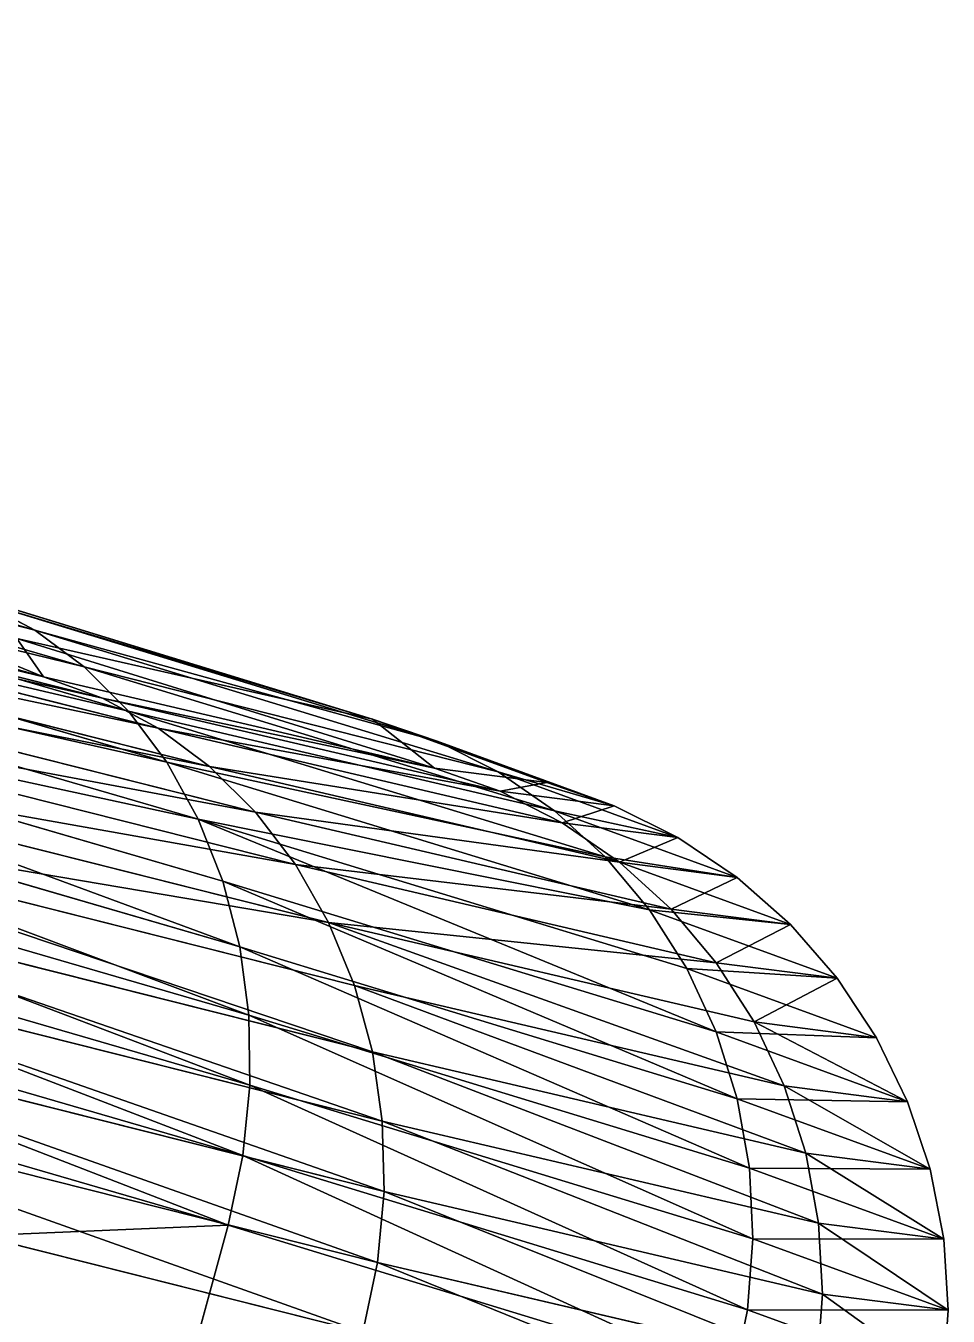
# Model space of a CAD drawing. Header units: millimetres. Extents: x 356.7 to 443, y 110.3 to 191.8.
# Drawn here: x 441.357 to 443.05, y 172.39 to 174.759 of the extents above; entities that cross this region are included whole.
import ezdxf

# ---------------------------------------------------------------- set-up
doc = ezdxf.new("R2010")
doc.units = ezdxf.units.MM

msp = doc.modelspace()

# ---------------------------------------------------------------- linework, layer by layer
at = {"extrusion": (0.263067, 0.964679, 0.013815)}
for p, q in [((441.3733, 173.6489, 68.6499), (440.0606, 174.0307, 66.9828)), ((441.4639, 173.5815, 68.584), (440.1316, 173.9691, 66.8918)), ((441.5451, 173.5003, 68.5213), (440.1941, 173.8933, 66.8055)), ((440.2086, 173.861, 78.4788), (441.3892, 173.5634, 76.782)), ((440.2979, 173.8265, 78.5679), (441.4978, 173.524, 76.8435)), ((441.6153, 173.4067, 68.4629), (440.247, 173.8047, 66.7251)), ((440.3812, 173.7761, 78.6553), (441.6, 173.4689, 76.9036)), ((441.9933, 173.4859, 70.6894), (441.1696, 173.7378, 68.7869)), ((441.6734, 173.3022, 68.4098), (440.2895, 173.7047, 66.6522)), ((440.457, 173.7107, 78.7395), (441.6941, 173.3988, 76.9615)), ((442.1117, 173.4453, 70.6515), (441.2746, 173.7013, 68.7179)), ((441.2746, 173.7013, 68.7179), (441.3733, 173.6489, 68.6499)), ((442.2236, 173.3889, 70.614), (441.3733, 173.6489, 68.6499)), ((441.3733, 173.6489, 68.6499), (441.4639, 173.5815, 68.584)), ((440.5241, 173.6313, 78.8189), (441.7784, 173.315, 77.0161)), ((441.7184, 173.1886, 68.3629), (440.3207, 173.5952, 66.5879)), ((441.4639, 173.5815, 68.584), (441.5451, 173.5003, 68.5213)), ((442.3271, 173.3176, 70.5775), (441.4639, 173.5815, 68.584)), ((441.3892, 173.5634, 76.782), (441.4978, 173.524, 76.8435)), ((441.3892, 173.5634, 76.782), (442.107, 173.3956, 74.828)), ((440.5812, 173.5393, 78.8923), (441.8516, 173.219, 77.0664)), ((441.4978, 173.524, 76.8435), (441.6, 173.4689, 76.9036)), ((441.4978, 173.524, 76.8435), (442.2273, 173.3536, 74.8576)), ((441.5451, 173.5003, 68.5213), (441.6153, 173.4067, 68.4629)), ((442.4203, 173.2327, 70.5427), (441.5451, 173.5003, 68.5213)), ((441.7495, 173.068, 68.3231), (440.3403, 173.4779, 66.5334)), ((442.313, 173.3692, 72.7499), (441.9933, 173.4859, 70.6894)), ((441.9933, 173.4859, 70.6894), (442.1117, 173.4453, 70.6515)), ((441.6, 173.4689, 76.9036), (441.6941, 173.3988, 76.9615)), ((441.6, 173.4689, 76.9036), (442.341, 173.2957, 74.8864)), ((440.6275, 173.4363, 78.9583), (441.9124, 173.1124, 77.1116)), ((442.1117, 173.4453, 70.6515), (442.2236, 173.3889, 70.614)), ((442.4367, 173.3267, 72.7456), (442.1117, 173.4453, 70.6515)), ((442.5017, 173.1356, 70.5102), (441.6153, 173.4067, 68.4629)), ((441.6153, 173.4067, 68.4629), (441.6734, 173.3022, 68.4098)), ((441.6941, 173.3988, 76.9615), (441.7784, 173.315, 77.0161)), ((441.6941, 173.3988, 76.9615), (442.4462, 173.223, 74.914)), ((442.107, 173.3956, 74.828), (442.2273, 173.3536, 74.8576)), ((442.107, 173.3956, 74.828), (442.313, 173.3692, 72.7499)), ((442.2236, 173.3889, 70.614), (442.3271, 173.3176, 70.5775)), ((442.5537, 173.2684, 72.7411), (442.2236, 173.3889, 70.614)), ((442.4367, 173.3267, 72.7456), (442.313, 173.3692, 72.7499)), ((441.7661, 172.9423, 68.291), (440.3477, 173.3549, 66.4896)), ((442.2273, 173.3536, 74.8576), (442.341, 173.2957, 74.8864)), ((442.2273, 173.3536, 74.8576), (442.4367, 173.3267, 72.7456)), ((440.6621, 173.3241, 79.016), (441.9598, 172.997, 77.1509)), ((441.7784, 173.315, 77.0161), (441.8516, 173.219, 77.0664)), ((441.7784, 173.315, 77.0161), (442.5411, 173.1368, 74.9399)), ((442.6621, 173.1953, 72.7366), (442.3271, 173.3176, 70.5775)), ((442.3271, 173.3176, 70.5775), (442.4203, 173.2327, 70.5427)), ((442.5537, 173.2684, 72.7411), (442.4367, 173.3267, 72.7456)), ((442.5699, 173.028, 70.4805), (441.6734, 173.3022, 68.4098)), ((441.6734, 173.3022, 68.4098), (441.7184, 173.1886, 68.3629)), ((442.341, 173.2957, 74.8864), (442.4462, 173.223, 74.914)), ((442.341, 173.2957, 74.8864), (442.5537, 173.2684, 72.7411)), ((442.6621, 173.1953, 72.7366), (442.5537, 173.2684, 72.7411)), ((441.7681, 172.8137, 68.2671), (440.343, 173.2282, 66.4572)), ((441.8516, 173.219, 77.0664), (441.9124, 173.1124, 77.1116)), ((441.8516, 173.219, 77.0664), (442.624, 173.0385, 74.9637)), ((442.76, 173.1087, 72.732), (442.4203, 173.2327, 70.5427)), ((442.4203, 173.2327, 70.5427), (442.5017, 173.1356, 70.5102)), ((442.4462, 173.223, 74.914), (442.5411, 173.1368, 74.9399)), ((442.4462, 173.223, 74.914), (442.6621, 173.1953, 72.7366)), ((440.6845, 173.2046, 79.0642), (441.9929, 172.8747, 77.1837)), ((442.76, 173.1087, 72.732), (442.6621, 173.1953, 72.7366)), ((442.6238, 172.9118, 70.4541), (441.7184, 173.1886, 68.3629)), ((441.7184, 173.1886, 68.3629), (441.7495, 173.068, 68.3231)), ((442.5017, 173.1356, 70.5102), (442.5699, 173.028, 70.4805)), ((442.8458, 173.01, 72.7275), (442.5017, 173.1356, 70.5102)), ((442.5411, 173.1368, 74.9399), (442.624, 173.0385, 74.9637)), ((442.5411, 173.1368, 74.9399), (442.76, 173.1087, 72.732)), ((441.7553, 172.6844, 68.2518), (440.3262, 173.1001, 66.4368)), ((441.9124, 173.1124, 77.1116), (441.9598, 172.997, 77.1509)), ((441.9124, 173.1124, 77.1116), (442.6937, 172.9298, 74.9848)), ((442.8458, 173.01, 72.7275), (442.76, 173.1087, 72.732)), ((440.6942, 173.0798, 79.1021), (442.0111, 172.7478, 77.2094)), ((441.7495, 173.068, 68.3231), (441.7661, 172.9423, 68.291)), ((442.6624, 172.7888, 70.4316), (441.7495, 173.068, 68.3231)), ((442.5699, 173.028, 70.4805), (442.6238, 172.9118, 70.4541)), ((442.9179, 172.901, 72.7231), (442.5699, 173.028, 70.4805)), ((442.624, 173.0385, 74.9637), (442.6937, 172.9298, 74.9848)), ((442.624, 173.0385, 74.9637), (442.8458, 173.01, 72.7275)), ((442.9179, 172.901, 72.7231), (442.8458, 173.01, 72.7275)), ((441.9598, 172.997, 77.1509), (441.9929, 172.8747, 77.1837)), ((441.9598, 172.997, 77.1509), (442.7487, 172.8126, 75.0031)), ((441.728, 172.5566, 68.2455), (440.2975, 172.9728, 66.4288)), ((440.6911, 172.9518, 79.1291), (442.0142, 172.6183, 77.2275)), ((442.685, 172.6613, 70.4132), (441.7661, 172.9423, 68.291)), ((441.7661, 172.9423, 68.291), (441.7681, 172.8137, 68.2671)), ((442.6238, 172.9118, 70.4541), (442.6624, 172.7888, 70.4316)), ((442.9752, 172.7835, 72.719), (442.6238, 172.9118, 70.4541)), ((442.6937, 172.9298, 74.9848), (442.7487, 172.8126, 75.0031)), ((442.6937, 172.9298, 74.9848), (442.9179, 172.901, 72.7231)), ((442.9752, 172.7835, 72.719), (442.9179, 172.901, 72.7231)), ((441.9929, 172.8747, 77.1837), (442.0111, 172.7478, 77.2094)), ((441.9929, 172.8747, 77.1837), (442.7883, 172.6888, 75.0181)), ((440.6752, 172.8229, 79.1448), (442.0021, 172.4884, 77.2377)), ((441.7681, 172.8137, 68.2671), (441.7553, 172.6844, 68.2518)), ((442.6913, 172.5314, 70.3993), (441.7681, 172.8137, 68.2671)), ((442.7487, 172.8126, 75.0031), (442.7883, 172.6888, 75.0181)), ((442.7487, 172.8126, 75.0031), (442.9752, 172.7835, 72.719)), ((443.0167, 172.6595, 72.7151), (442.6624, 172.7888, 70.4316)), ((442.6624, 172.7888, 70.4316), (442.685, 172.6613, 70.4132)), ((443.0167, 172.6595, 72.7151), (442.9752, 172.7835, 72.719)), ((442.0111, 172.7478, 77.2094), (442.0142, 172.6183, 77.2275)), ((442.0111, 172.7478, 77.2094), (442.8118, 172.5606, 75.0297)), ((440.6469, 172.6953, 79.1489), (441.9751, 172.3605, 77.24)), ((441.7553, 172.6844, 68.2518), (441.728, 172.5566, 68.2455)), ((442.6811, 172.4013, 70.3901), (441.7553, 172.6844, 68.2518)), ((442.7883, 172.6888, 75.0181), (442.8118, 172.5606, 75.0297)), ((442.7883, 172.6888, 75.0181), (443.0167, 172.6595, 72.7151)), ((443.0416, 172.5312, 72.7116), (442.685, 172.6613, 70.4132)), ((442.685, 172.6613, 70.4132), (442.6913, 172.5314, 70.3993)), ((443.0416, 172.5312, 72.7116), (443.0167, 172.6595, 72.7151)), ((442.0142, 172.6183, 77.2275), (442.0021, 172.4884, 77.2377)), ((442.0142, 172.6183, 77.2275), (442.8187, 172.4302, 75.0375)), ((441.5965, 172.0743, 68.2386), (441.728, 172.5566, 68.2455)), ((442.6547, 172.2733, 70.3858), (441.728, 172.5566, 68.2455)), ((442.8118, 172.5606, 75.0297), (442.8187, 172.4302, 75.0375)), ((442.8118, 172.5606, 75.0297), (443.0416, 172.5312, 72.7116)), ((442.6913, 172.5314, 70.3993), (442.6811, 172.4013, 70.3901)), ((443.0496, 172.4006, 72.7086), (442.6913, 172.5314, 70.3993)), ((443.0496, 172.4006, 72.7086), (443.0416, 172.5312, 72.7116)), ((442.0021, 172.4884, 77.2377), (441.9751, 172.3605, 77.24)), ((442.0021, 172.4884, 77.2377), (442.8089, 172.2999, 75.0416)), ((442.8187, 172.4302, 75.0375), (442.8089, 172.2999, 75.0416)), ((442.8187, 172.4302, 75.0375), (443.0496, 172.4006, 72.7086)), ((442.6811, 172.4013, 70.3901), (442.6547, 172.2733, 70.3858)), ((443.0405, 172.2702, 72.706), (442.6811, 172.4013, 70.3901)), ((443.0405, 172.2702, 72.706), (443.0496, 172.4006, 72.7086))]:
    msp.add_line(p, q, dxfattribs=at)

# ---------------------------------------------------------------- meshes
at = {"color": 160, "true_color": 0x3232ff}
mesh = msp.add_polyface(dxfattribs=at)
corners = [(427.2026, 177.4529, 75.3259), (427.0889, 177.5432, 71.1873), (426.8829, 177.5696, 73.2654), (428.0263, 177.2011, 77.2284), (427.8556, 177.3048, 73.2329), (428.135, 177.2029, 75.0336), (429.2978, 176.8312, 78.8433), (428.8548, 176.9827, 76.6963), (429.9661, 176.6595, 78.1075), (430.9306, 176.3685, 80.0605), (431.393, 176.2552, 79.1713), (432.8133, 175.8446, 80.797), (433.0383, 175.7973, 79.815), (434.8176, 175.295, 81.0027), (434.7899, 175.317, 79.9947), (436.8069, 174.7574, 80.6636), (436.5284, 174.8472, 79.6984), (438.1354, 174.4197, 78.946), (438.6457, 174.2683, 79.8027), (439.5012, 174.0638, 77.789), (440.2086, 173.861, 78.4788), (440.533, 173.8037, 76.3061), (441.3892, 173.5634, 76.782), (441.1603, 173.6571, 74.5985), (441.3403, 173.634, 72.7824), (442.107, 173.3956, 74.828), (427.8067, 177.3755, 69.2333), (428.0356, 177.2817, 71.4168), (428.9873, 177.0778, 67.5365), (428.6629, 177.1351, 69.7092), (429.6947, 176.875, 68.2263), (430.5502, 176.6706, 66.2126), (431.0605, 176.5191, 67.0693), (432.389, 176.1814, 65.3517), (432.6675, 176.0917, 66.317), (434.3783, 175.6438, 65.0126), (434.406, 175.6218, 66.0206), (436.1576, 175.1416, 66.2004), (436.3826, 175.0943, 65.2183), (437.8029, 174.6837, 66.8441), (438.2653, 174.5703, 65.9549), (439.2298, 174.2793, 67.9078), (439.8981, 174.1077, 67.172), (440.3411, 173.9561, 69.3191), (441.1696, 173.7378, 68.7869), (441.0609, 173.736, 70.9817), (441.9933, 173.4859, 70.6894), (442.313, 173.3692, 72.7499)]
mesh.append_faces([[corners[k] for k in face] for face in [(0, 1, 2), (46, 25, 47)]], dxfattribs={"vtx0": -1, "color": 160})
mesh.append_faces([[corners[k] for k in face] for face in [(4, 3, 5), (5, 6, 7), (7, 6, 8), (8, 9, 10), (10, 11, 12), (12, 13, 14), (14, 15, 16), (16, 15, 17), (17, 18, 19), (19, 20, 21), (21, 22, 23), (23, 22, 24), (26, 27, 28), (28, 30, 31), (31, 32, 33), (33, 34, 35), (35, 37, 38), (38, 39, 40), (40, 41, 42), (42, 43, 44), (44, 24, 46)]], dxfattribs={"vtx0": -1, "vtx1": -1, "color": 160})
mesh.append_faces([[corners[k] for k in face] for face in [(1, 3, 4), (46, 24, 25)]], dxfattribs={"vtx0": -1, "vtx1": -1, "vtx2": -1, "color": 160})
mesh.append_faces([[corners[k] for k in face] for face in [(1, 0, 3), (5, 3, 6), (8, 6, 9), (10, 9, 11), (12, 11, 13), (14, 13, 15), (17, 15, 18), (19, 18, 20), (21, 20, 22), (24, 22, 25), (4, 26, 1), (26, 4, 27), (28, 27, 29), (28, 29, 30), (31, 30, 32), (33, 32, 34), (35, 34, 36), (35, 36, 37), (38, 37, 39), (40, 39, 41), (42, 41, 43), (44, 43, 45), (44, 45, 24)]], dxfattribs={"vtx0": -1, "vtx2": -1, "color": 160})
at = {"color": 9, "true_color": 0xc6c6c6}
mesh = msp.add_polyface(dxfattribs=at)
corners = [(425.8836, 176.2539, 75.595), (425.7557, 176.3554, 70.9391), (425.5239, 176.3851, 73.2769), (426.8102, 175.9705, 77.7353), (426.5632, 176.1667, 68.7408), (428.2407, 175.5544, 79.552), (427.8913, 175.8318, 66.8319), (430.0776, 175.0339, 80.9214), (429.6496, 175.3737, 65.3425), (430.0629, 175.1495, 73.1253), (430.2345, 175.0869, 74.231), (432.1956, 174.4444, 81.75), (430.6766, 174.9517, 75.2521), (431.359, 174.7532, 76.1187), (432.2352, 174.5049, 76.7719), (434.4504, 173.8262, 81.9814), (433.2456, 174.2237, 77.1672), (434.3212, 173.9288, 77.2776), (436.6884, 173.2214, 81.5999), (435.3888, 173.6403, 77.0956), (436.3756, 173.3778, 76.6336), (437.2144, 173.1592, 75.9231), (438.7571, 172.6711, 80.6314), (437.848, 172.9995, 75.0125), (438.2332, 172.9095, 73.9638), (438.3437, 172.8953, 72.8486), (430.1735, 175.1353, 72.01), (431.7183, 174.8234, 64.374), (430.5587, 175.0453, 70.9614), (431.1923, 174.8856, 70.0508), (432.0311, 174.667, 69.3403), (433.9563, 174.2186, 63.9925), (433.0179, 174.4045, 68.8783), (434.0855, 174.116, 68.6963), (435.1611, 173.8211, 68.8067), (436.2111, 173.6004, 64.2239), (436.1715, 173.5399, 69.202), (437.0477, 173.2916, 69.8552), (438.3291, 173.0109, 65.0525), (437.7301, 173.0931, 70.7218), (438.1722, 172.9579, 71.7428), (440.5154, 172.213, 79.142), (440.166, 172.4904, 66.4219), (441.5965, 172.0743, 68.2386), (441.8435, 171.8781, 77.2331), (442.651, 171.6894, 75.0348), (442.5231, 171.791, 70.3789), (442.8828, 171.6597, 72.697)]
mesh.append_faces([[corners[k] for k in face] for face in [(0, 1, 2), (46, 45, 47)]], dxfattribs={"vtx0": -1, "color": 9})
mesh.append_faces([[corners[k] for k in face] for face in [(1, 3, 4), (4, 5, 6), (6, 7, 8), (9, 7, 10), (10, 11, 12), (12, 11, 13), (13, 11, 14), (14, 15, 16), (16, 15, 17), (17, 18, 19), (19, 18, 20), (20, 18, 21), (21, 22, 23), (23, 22, 24), (24, 22, 25), (8, 26, 27), (26, 8, 9), (27, 30, 31), (31, 34, 35), (35, 37, 38), (38, 41, 42), (42, 41, 43), (43, 45, 46)]], dxfattribs={"vtx0": -1, "vtx1": -1, "color": 9})
mesh.append_faces([[corners[k] for k in face] for face in [(8, 7, 9), (38, 25, 22)]], dxfattribs={"vtx0": -1, "vtx1": -1, "vtx2": -1, "color": 9})
mesh.append_faces([[corners[k] for k in face] for face in [(1, 0, 3), (4, 3, 5), (6, 5, 7), (10, 7, 11), (14, 11, 15), (17, 15, 18), (21, 18, 22), (27, 26, 28), (27, 28, 29), (27, 29, 30), (31, 30, 32), (31, 32, 33), (31, 33, 34), (35, 34, 36), (35, 36, 37), (38, 37, 39), (38, 39, 40), (38, 40, 25), (38, 22, 41), (43, 41, 44), (43, 44, 45)]], dxfattribs={"vtx0": -1, "vtx2": -1, "color": 9})
at = {"color": 160, "true_color": 0x3232ff}
mesh = msp.add_polyface(dxfattribs=at)
corners = [(441.2746, 173.7013, 68.7179), (440.0606, 174.0307, 66.9828), (439.9823, 174.0772, 67.0767), (441.3733, 173.6489, 68.6499)]
mesh.append_faces([[corners[k] for k in face] for face in [(0, 1, 2), (1, 0, 3)]], dxfattribs={"vtx0": -1, "color": 160})
mesh = msp.add_polyface(dxfattribs=at)
corners = [(441.3733, 173.6489, 68.6499), (440.1316, 173.9691, 66.8918), (440.0606, 174.0307, 66.9828), (441.4639, 173.5815, 68.584)]
mesh.append_faces([[corners[k] for k in face] for face in [(0, 1, 2), (1, 0, 3)]], dxfattribs={"vtx0": -1, "color": 160})
mesh = msp.add_polyface(dxfattribs=at)
corners = [(441.4639, 173.5815, 68.584), (440.1941, 173.8933, 66.8055), (440.1316, 173.9691, 66.8918), (441.5451, 173.5003, 68.5213)]
mesh.append_faces([[corners[k] for k in face] for face in [(0, 1, 2), (1, 0, 3)]], dxfattribs={"vtx0": -1, "color": 160})
mesh = msp.add_polyface(dxfattribs=at)
corners = [(441.5451, 173.5003, 68.5213), (440.247, 173.8047, 66.7251), (440.1941, 173.8933, 66.8055), (441.6153, 173.4067, 68.4629)]
mesh.append_faces([[corners[k] for k in face] for face in [(0, 1, 2), (1, 0, 3)]], dxfattribs={"vtx0": -1, "color": 160})
mesh = msp.add_polyface(dxfattribs=at)
corners = [(440.2979, 173.8265, 78.5679), (441.3892, 173.5634, 76.782), (440.2086, 173.861, 78.4788), (441.4978, 173.524, 76.8435)]
mesh.append_faces([[corners[k] for k in face] for face in [(0, 1, 2), (1, 0, 3)]], dxfattribs={"vtx0": -1, "color": 160})
mesh = msp.add_polyface(dxfattribs=at)
corners = [(440.3812, 173.7761, 78.6553), (441.4978, 173.524, 76.8435), (440.2979, 173.8265, 78.5679), (441.6, 173.4689, 76.9036)]
mesh.append_faces([[corners[k] for k in face] for face in [(0, 1, 2), (1, 0, 3)]], dxfattribs={"vtx0": -1, "color": 160})
mesh = msp.add_polyface(dxfattribs=at)
corners = [(441.6153, 173.4067, 68.4629), (440.2895, 173.7047, 66.6522), (440.247, 173.8047, 66.7251), (441.6734, 173.3022, 68.4098)]
mesh.append_faces([[corners[k] for k in face] for face in [(0, 1, 2), (1, 0, 3)]], dxfattribs={"vtx0": -1, "color": 160})
mesh = msp.add_polyface(dxfattribs=at)
corners = [(440.457, 173.7107, 78.7395), (441.6, 173.4689, 76.9036), (440.3812, 173.7761, 78.6553), (441.6941, 173.3988, 76.9615)]
mesh.append_faces([[corners[k] for k in face] for face in [(0, 1, 2), (1, 0, 3)]], dxfattribs={"vtx0": -1, "color": 160})
mesh = msp.add_polyface(dxfattribs=at)
corners = [(441.9933, 173.4859, 70.6894), (441.2746, 173.7013, 68.7179), (441.1696, 173.7378, 68.7869), (442.1117, 173.4453, 70.6515)]
mesh.append_faces([[corners[k] for k in face] for face in [(0, 1, 2), (1, 0, 3)]], dxfattribs={"vtx0": -1, "color": 160})
mesh = msp.add_polyface(dxfattribs=at)
corners = [(441.6734, 173.3022, 68.4098), (440.3207, 173.5952, 66.5879), (440.2895, 173.7047, 66.6522), (441.7184, 173.1886, 68.3629)]
mesh.append_faces([[corners[k] for k in face] for face in [(0, 1, 2), (1, 0, 3)]], dxfattribs={"vtx0": -1, "color": 160})
mesh = msp.add_polyface(dxfattribs=at)
corners = [(440.5241, 173.6313, 78.8189), (441.6941, 173.3988, 76.9615), (440.457, 173.7107, 78.7395), (441.7784, 173.315, 77.0161)]
mesh.append_faces([[corners[k] for k in face] for face in [(0, 1, 2), (1, 0, 3)]], dxfattribs={"vtx0": -1, "color": 160})
mesh = msp.add_polyface(dxfattribs=at)
corners = [(442.1117, 173.4453, 70.6515), (441.3733, 173.6489, 68.6499), (441.2746, 173.7013, 68.7179), (442.2236, 173.3889, 70.614)]
mesh.append_faces([[corners[k] for k in face] for face in [(0, 1, 2), (1, 0, 3)]], dxfattribs={"vtx0": -1, "color": 160})
mesh = msp.add_polyface(dxfattribs=at)
corners = [(442.2236, 173.3889, 70.614), (441.4639, 173.5815, 68.584), (441.3733, 173.6489, 68.6499), (442.3271, 173.3176, 70.5775)]
mesh.append_faces([[corners[k] for k in face] for face in [(0, 1, 2), (1, 0, 3)]], dxfattribs={"vtx0": -1, "color": 160})
mesh = msp.add_polyface(dxfattribs=at)
corners = [(440.5812, 173.5393, 78.8923), (441.7784, 173.315, 77.0161), (440.5241, 173.6313, 78.8189), (441.8516, 173.219, 77.0664)]
mesh.append_faces([[corners[k] for k in face] for face in [(0, 1, 2), (1, 0, 3)]], dxfattribs={"vtx0": -1, "color": 160})
mesh = msp.add_polyface(dxfattribs=at)
corners = [(441.7495, 173.068, 68.3231), (440.3207, 173.5952, 66.5879), (441.7184, 173.1886, 68.3629), (440.3403, 173.4779, 66.5334)]
mesh.append_faces([[corners[k] for k in face] for face in [(0, 1, 2), (1, 0, 3)]], dxfattribs={"vtx0": -1, "color": 160})
mesh = msp.add_polyface(dxfattribs=at)
corners = [(442.3271, 173.3176, 70.5775), (441.5451, 173.5003, 68.5213), (441.4639, 173.5815, 68.584), (442.4203, 173.2327, 70.5427)]
mesh.append_faces([[corners[k] for k in face] for face in [(0, 1, 2), (1, 0, 3)]], dxfattribs={"vtx0": -1, "color": 160})
mesh = msp.add_polyface(dxfattribs=at)
corners = [(441.4978, 173.524, 76.8435), (442.107, 173.3956, 74.828), (441.3892, 173.5634, 76.782), (442.2273, 173.3536, 74.8576)]
mesh.append_faces([[corners[k] for k in face] for face in [(0, 1, 2), (1, 0, 3)]], dxfattribs={"vtx0": -1, "color": 160})
mesh = msp.add_polyface(dxfattribs=at)
corners = [(440.6275, 173.4363, 78.9583), (441.8516, 173.219, 77.0664), (440.5812, 173.5393, 78.8923), (441.9124, 173.1124, 77.1116)]
mesh.append_faces([[corners[k] for k in face] for face in [(0, 1, 2), (1, 0, 3)]], dxfattribs={"vtx0": -1, "color": 160})
mesh = msp.add_polyface(dxfattribs=at)
corners = [(441.6, 173.4689, 76.9036), (442.2273, 173.3536, 74.8576), (441.4978, 173.524, 76.8435), (442.341, 173.2957, 74.8864)]
mesh.append_faces([[corners[k] for k in face] for face in [(0, 1, 2), (1, 0, 3)]], dxfattribs={"vtx0": -1, "color": 160})
mesh = msp.add_polyface(dxfattribs=at)
corners = [(442.4203, 173.2327, 70.5427), (441.6153, 173.4067, 68.4629), (441.5451, 173.5003, 68.5213), (442.5017, 173.1356, 70.5102)]
mesh.append_faces([[corners[k] for k in face] for face in [(0, 1, 2), (1, 0, 3)]], dxfattribs={"vtx0": -1, "color": 160})
mesh = msp.add_polyface(dxfattribs=at)
corners = [(441.7661, 172.9423, 68.291), (440.3403, 173.4779, 66.5334), (441.7495, 173.068, 68.3231), (440.3477, 173.3549, 66.4896)]
mesh.append_faces([[corners[k] for k in face] for face in [(0, 1, 2), (1, 0, 3)]], dxfattribs={"vtx0": -1, "color": 160})
mesh = msp.add_polyface(dxfattribs=at)
corners = [(442.313, 173.3692, 72.7499), (442.1117, 173.4453, 70.6515), (441.9933, 173.4859, 70.6894), (442.4367, 173.3267, 72.7456)]
mesh.append_faces([[corners[k] for k in face] for face in [(0, 1, 2), (1, 0, 3)]], dxfattribs={"vtx0": -1, "color": 160})
mesh = msp.add_polyface(dxfattribs=at)
corners = [(441.6941, 173.3988, 76.9615), (442.341, 173.2957, 74.8864), (441.6, 173.4689, 76.9036), (442.4462, 173.223, 74.914)]
mesh.append_faces([[corners[k] for k in face] for face in [(0, 1, 2), (1, 0, 3)]], dxfattribs={"vtx0": -1, "color": 160})
mesh = msp.add_polyface(dxfattribs=at)
corners = [(440.6621, 173.3241, 79.016), (441.9124, 173.1124, 77.1116), (440.6275, 173.4363, 78.9583), (441.9598, 172.997, 77.1509)]
mesh.append_faces([[corners[k] for k in face] for face in [(0, 1, 2), (1, 0, 3)]], dxfattribs={"vtx0": -1, "color": 160})
mesh = msp.add_polyface(dxfattribs=at)
corners = [(442.4367, 173.3267, 72.7456), (442.2236, 173.3889, 70.614), (442.1117, 173.4453, 70.6515), (442.5537, 173.2684, 72.7411)]
mesh.append_faces([[corners[k] for k in face] for face in [(0, 1, 2), (1, 0, 3)]], dxfattribs={"vtx0": -1, "color": 160})
mesh = msp.add_polyface(dxfattribs=at)
corners = [(442.5017, 173.1356, 70.5102), (441.6734, 173.3022, 68.4098), (441.6153, 173.4067, 68.4629), (442.5699, 173.028, 70.4805)]
mesh.append_faces([[corners[k] for k in face] for face in [(0, 1, 2), (1, 0, 3)]], dxfattribs={"vtx0": -1, "color": 160})
mesh = msp.add_polyface(dxfattribs=at)
corners = [(441.7784, 173.315, 77.0161), (442.4462, 173.223, 74.914), (441.6941, 173.3988, 76.9615), (442.5411, 173.1368, 74.9399)]
mesh.append_faces([[corners[k] for k in face] for face in [(0, 1, 2), (1, 0, 3)]], dxfattribs={"vtx0": -1, "color": 160})
mesh = msp.add_polyface(dxfattribs=at)
corners = [(442.2273, 173.3536, 74.8576), (442.313, 173.3692, 72.7499), (442.107, 173.3956, 74.828), (442.4367, 173.3267, 72.7456)]
mesh.append_faces([[corners[k] for k in face] for face in [(0, 1, 2), (1, 0, 3)]], dxfattribs={"vtx0": -1, "color": 160})
mesh = msp.add_polyface(dxfattribs=at)
corners = [(442.5537, 173.2684, 72.7411), (442.3271, 173.3176, 70.5775), (442.2236, 173.3889, 70.614), (442.6621, 173.1953, 72.7366)]
mesh.append_faces([[corners[k] for k in face] for face in [(0, 1, 2), (1, 0, 3)]], dxfattribs={"vtx0": -1, "color": 160})
mesh = msp.add_polyface(dxfattribs=at)
corners = [(441.7681, 172.8137, 68.2671), (440.3477, 173.3549, 66.4896), (441.7661, 172.9423, 68.291), (440.343, 173.2282, 66.4572)]
mesh.append_faces([[corners[k] for k in face] for face in [(0, 1, 2), (1, 0, 3)]], dxfattribs={"vtx0": -1, "color": 160})
mesh = msp.add_polyface(dxfattribs=at)
corners = [(442.341, 173.2957, 74.8864), (442.4367, 173.3267, 72.7456), (442.2273, 173.3536, 74.8576), (442.5537, 173.2684, 72.7411)]
mesh.append_faces([[corners[k] for k in face] for face in [(0, 1, 2), (1, 0, 3)]], dxfattribs={"vtx0": -1, "color": 160})
mesh = msp.add_polyface(dxfattribs=at)
corners = [(441.9929, 172.8747, 77.1837), (440.6621, 173.3241, 79.016), (440.6845, 173.2046, 79.0642), (441.9598, 172.997, 77.1509)]
mesh.append_faces([[corners[k] for k in face] for face in [(0, 1, 2), (1, 0, 3)]], dxfattribs={"vtx0": -1, "color": 160})
mesh = msp.add_polyface(dxfattribs=at)
corners = [(441.8516, 173.219, 77.0664), (442.5411, 173.1368, 74.9399), (441.7784, 173.315, 77.0161), (442.624, 173.0385, 74.9637)]
mesh.append_faces([[corners[k] for k in face] for face in [(0, 1, 2), (1, 0, 3)]], dxfattribs={"vtx0": -1, "color": 160})
mesh = msp.add_polyface(dxfattribs=at)
corners = [(442.6621, 173.1953, 72.7366), (442.4203, 173.2327, 70.5427), (442.3271, 173.3176, 70.5775), (442.76, 173.1087, 72.732)]
mesh.append_faces([[corners[k] for k in face] for face in [(0, 1, 2), (1, 0, 3)]], dxfattribs={"vtx0": -1, "color": 160})
mesh = msp.add_polyface(dxfattribs=at)
corners = [(442.6238, 172.9118, 70.4541), (441.6734, 173.3022, 68.4098), (442.5699, 173.028, 70.4805), (441.7184, 173.1886, 68.3629)]
mesh.append_faces([[corners[k] for k in face] for face in [(0, 1, 2), (1, 0, 3)]], dxfattribs={"vtx0": -1, "color": 160})
mesh = msp.add_polyface(dxfattribs=at)
corners = [(442.4462, 173.223, 74.914), (442.5537, 173.2684, 72.7411), (442.341, 173.2957, 74.8864), (442.6621, 173.1953, 72.7366)]
mesh.append_faces([[corners[k] for k in face] for face in [(0, 1, 2), (1, 0, 3)]], dxfattribs={"vtx0": -1, "color": 160})
mesh = msp.add_polyface(dxfattribs=at)
corners = [(441.7553, 172.6844, 68.2518), (440.343, 173.2282, 66.4572), (441.7681, 172.8137, 68.2671), (440.3262, 173.1001, 66.4368)]
mesh.append_faces([[corners[k] for k in face] for face in [(0, 1, 2), (1, 0, 3)]], dxfattribs={"vtx0": -1, "color": 160})
mesh = msp.add_polyface(dxfattribs=at)
corners = [(441.9124, 173.1124, 77.1116), (442.624, 173.0385, 74.9637), (441.8516, 173.219, 77.0664), (442.6937, 172.9298, 74.9848)]
mesh.append_faces([[corners[k] for k in face] for face in [(0, 1, 2), (1, 0, 3)]], dxfattribs={"vtx0": -1, "color": 160})
mesh = msp.add_polyface(dxfattribs=at)
corners = [(442.76, 173.1087, 72.732), (442.5017, 173.1356, 70.5102), (442.4203, 173.2327, 70.5427), (442.8458, 173.01, 72.7275)]
mesh.append_faces([[corners[k] for k in face] for face in [(0, 1, 2), (1, 0, 3)]], dxfattribs={"vtx0": -1, "color": 160})
mesh = msp.add_polyface(dxfattribs=at)
corners = [(442.5411, 173.1368, 74.9399), (442.6621, 173.1953, 72.7366), (442.4462, 173.223, 74.914), (442.76, 173.1087, 72.732)]
mesh.append_faces([[corners[k] for k in face] for face in [(0, 1, 2), (1, 0, 3)]], dxfattribs={"vtx0": -1, "color": 160})
mesh = msp.add_polyface(dxfattribs=at)
corners = [(442.0111, 172.7478, 77.2094), (440.6845, 173.2046, 79.0642), (440.6942, 173.0798, 79.1021), (441.9929, 172.8747, 77.1837)]
mesh.append_faces([[corners[k] for k in face] for face in [(0, 1, 2), (1, 0, 3)]], dxfattribs={"vtx0": -1, "color": 160})
mesh = msp.add_polyface(dxfattribs=at)
corners = [(442.6624, 172.7888, 70.4316), (441.7184, 173.1886, 68.3629), (442.6238, 172.9118, 70.4541), (441.7495, 173.068, 68.3231)]
mesh.append_faces([[corners[k] for k in face] for face in [(0, 1, 2), (1, 0, 3)]], dxfattribs={"vtx0": -1, "color": 160})
mesh = msp.add_polyface(dxfattribs=at)
corners = [(442.8458, 173.01, 72.7275), (442.5699, 173.028, 70.4805), (442.5017, 173.1356, 70.5102), (442.9179, 172.901, 72.7231)]
mesh.append_faces([[corners[k] for k in face] for face in [(0, 1, 2), (1, 0, 3)]], dxfattribs={"vtx0": -1, "color": 160})
mesh = msp.add_polyface(dxfattribs=at)
corners = [(442.624, 173.0385, 74.9637), (442.76, 173.1087, 72.732), (442.5411, 173.1368, 74.9399), (442.8458, 173.01, 72.7275)]
mesh.append_faces([[corners[k] for k in face] for face in [(0, 1, 2), (1, 0, 3)]], dxfattribs={"vtx0": -1, "color": 160})
mesh = msp.add_polyface(dxfattribs=at)
corners = [(441.728, 172.5566, 68.2455), (440.3262, 173.1001, 66.4368), (441.7553, 172.6844, 68.2518), (440.2975, 172.9728, 66.4288)]
mesh.append_faces([[corners[k] for k in face] for face in [(0, 1, 2), (1, 0, 3)]], dxfattribs={"vtx0": -1, "color": 160})
mesh = msp.add_polyface(dxfattribs=at)
corners = [(442.7487, 172.8126, 75.0031), (441.9124, 173.1124, 77.1116), (441.9598, 172.997, 77.1509), (442.6937, 172.9298, 74.9848)]
mesh.append_faces([[corners[k] for k in face] for face in [(0, 1, 2), (1, 0, 3)]], dxfattribs={"vtx0": -1, "color": 160})
mesh = msp.add_polyface(dxfattribs=at)
corners = [(442.0142, 172.6183, 77.2275), (440.6942, 173.0798, 79.1021), (440.6911, 172.9518, 79.1291), (442.0111, 172.7478, 77.2094)]
mesh.append_faces([[corners[k] for k in face] for face in [(0, 1, 2), (1, 0, 3)]], dxfattribs={"vtx0": -1, "color": 160})
mesh = msp.add_polyface(dxfattribs=at)
corners = [(442.685, 172.6613, 70.4132), (441.7495, 173.068, 68.3231), (442.6624, 172.7888, 70.4316), (441.7661, 172.9423, 68.291)]
mesh.append_faces([[corners[k] for k in face] for face in [(0, 1, 2), (1, 0, 3)]], dxfattribs={"vtx0": -1, "color": 160})
mesh = msp.add_polyface(dxfattribs=at)
corners = [(442.6238, 172.9118, 70.4541), (442.9179, 172.901, 72.7231), (442.9752, 172.7835, 72.719), (442.5699, 173.028, 70.4805)]
mesh.append_faces([[corners[k] for k in face] for face in [(0, 1, 2), (1, 0, 3)]], dxfattribs={"vtx0": -1, "color": 160})
mesh = msp.add_polyface(dxfattribs=at)
corners = [(442.6937, 172.9298, 74.9848), (442.8458, 173.01, 72.7275), (442.624, 173.0385, 74.9637), (442.9179, 172.901, 72.7231)]
mesh.append_faces([[corners[k] for k in face] for face in [(0, 1, 2), (1, 0, 3)]], dxfattribs={"vtx0": -1, "color": 160})
mesh = msp.add_polyface(dxfattribs=at)
corners = [(442.7883, 172.6888, 75.0181), (441.9598, 172.997, 77.1509), (441.9929, 172.8747, 77.1837), (442.7487, 172.8126, 75.0031)]
mesh.append_faces([[corners[k] for k in face] for face in [(0, 1, 2), (1, 0, 3)]], dxfattribs={"vtx0": -1, "color": 160})
mesh = msp.add_polyface(dxfattribs=at)
corners = [(440.166, 172.4904, 66.4219), (441.728, 172.5566, 68.2455), (441.5965, 172.0743, 68.2386), (440.2975, 172.9728, 66.4288)]
mesh.append_faces([[corners[k] for k in face] for face in [(0, 1, 2), (1, 0, 3)]], dxfattribs={"vtx0": -1, "color": 160})
mesh = msp.add_polyface(dxfattribs=at)
corners = [(442.0021, 172.4884, 77.2377), (440.6911, 172.9518, 79.1291), (440.6752, 172.8229, 79.1448), (442.0142, 172.6183, 77.2275)]
mesh.append_faces([[corners[k] for k in face] for face in [(0, 1, 2), (1, 0, 3)]], dxfattribs={"vtx0": -1, "color": 160})
mesh = msp.add_polyface(dxfattribs=at)
corners = [(442.6913, 172.5314, 70.3993), (441.7661, 172.9423, 68.291), (442.685, 172.6613, 70.4132), (441.7681, 172.8137, 68.2671)]
mesh.append_faces([[corners[k] for k in face] for face in [(0, 1, 2), (1, 0, 3)]], dxfattribs={"vtx0": -1, "color": 160})
mesh = msp.add_polyface(dxfattribs=at)
corners = [(442.6624, 172.7888, 70.4316), (442.9752, 172.7835, 72.719), (443.0167, 172.6595, 72.7151), (442.6238, 172.9118, 70.4541)]
mesh.append_faces([[corners[k] for k in face] for face in [(0, 1, 2), (1, 0, 3)]], dxfattribs={"vtx0": -1, "color": 160})
mesh = msp.add_polyface(dxfattribs=at)
corners = [(442.9752, 172.7835, 72.719), (442.6937, 172.9298, 74.9848), (442.7487, 172.8126, 75.0031), (442.9179, 172.901, 72.7231)]
mesh.append_faces([[corners[k] for k in face] for face in [(0, 1, 2), (1, 0, 3)]], dxfattribs={"vtx0": -1, "color": 160})
mesh = msp.add_polyface(dxfattribs=at)
corners = [(442.8118, 172.5606, 75.0297), (441.9929, 172.8747, 77.1837), (442.0111, 172.7478, 77.2094), (442.7883, 172.6888, 75.0181)]
mesh.append_faces([[corners[k] for k in face] for face in [(0, 1, 2), (1, 0, 3)]], dxfattribs={"vtx0": -1, "color": 160})
mesh = msp.add_polyface(dxfattribs=at)
corners = [(441.9751, 172.3605, 77.24), (440.6752, 172.8229, 79.1448), (440.6469, 172.6953, 79.1489), (442.0021, 172.4884, 77.2377)]
mesh.append_faces([[corners[k] for k in face] for face in [(0, 1, 2), (1, 0, 3)]], dxfattribs={"vtx0": -1, "color": 160})
mesh = msp.add_polyface(dxfattribs=at)
corners = [(442.6811, 172.4013, 70.3901), (441.7681, 172.8137, 68.2671), (442.6913, 172.5314, 70.3993), (441.7553, 172.6844, 68.2518)]
mesh.append_faces([[corners[k] for k in face] for face in [(0, 1, 2), (1, 0, 3)]], dxfattribs={"vtx0": -1, "color": 160})
mesh = msp.add_polyface(dxfattribs=at)
corners = [(443.0167, 172.6595, 72.7151), (442.7487, 172.8126, 75.0031), (442.7883, 172.6888, 75.0181), (442.9752, 172.7835, 72.719)]
mesh.append_faces([[corners[k] for k in face] for face in [(0, 1, 2), (1, 0, 3)]], dxfattribs={"vtx0": -1, "color": 160})
mesh = msp.add_polyface(dxfattribs=at)
corners = [(442.685, 172.6613, 70.4132), (443.0167, 172.6595, 72.7151), (443.0416, 172.5312, 72.7116), (442.6624, 172.7888, 70.4316)]
mesh.append_faces([[corners[k] for k in face] for face in [(0, 1, 2), (1, 0, 3)]], dxfattribs={"vtx0": -1, "color": 160})
mesh = msp.add_polyface(dxfattribs=at)
corners = [(442.8187, 172.4302, 75.0375), (442.0111, 172.7478, 77.2094), (442.0142, 172.6183, 77.2275), (442.8118, 172.5606, 75.0297)]
mesh.append_faces([[corners[k] for k in face] for face in [(0, 1, 2), (1, 0, 3)]], dxfattribs={"vtx0": -1, "color": 160})
mesh = msp.add_polyface(dxfattribs=at)
corners = [(441.8435, 171.8781, 77.2331), (440.6469, 172.6953, 79.1489), (440.5154, 172.213, 79.142), (441.9751, 172.3605, 77.24)]
mesh.append_faces([[corners[k] for k in face] for face in [(0, 1, 2), (1, 0, 3)]], dxfattribs={"vtx0": -1, "color": 160})
mesh = msp.add_polyface(dxfattribs=at)
corners = [(442.6547, 172.2733, 70.3858), (441.7553, 172.6844, 68.2518), (442.6811, 172.4013, 70.3901), (441.728, 172.5566, 68.2455)]
mesh.append_faces([[corners[k] for k in face] for face in [(0, 1, 2), (1, 0, 3)]], dxfattribs={"vtx0": -1, "color": 160})
mesh = msp.add_polyface(dxfattribs=at)
corners = [(443.0416, 172.5312, 72.7116), (442.7883, 172.6888, 75.0181), (442.8118, 172.5606, 75.0297), (443.0167, 172.6595, 72.7151)]
mesh.append_faces([[corners[k] for k in face] for face in [(0, 1, 2), (1, 0, 3)]], dxfattribs={"vtx0": -1, "color": 160})
mesh = msp.add_polyface(dxfattribs=at)
corners = [(442.6913, 172.5314, 70.3993), (443.0416, 172.5312, 72.7116), (443.0496, 172.4006, 72.7086), (442.685, 172.6613, 70.4132)]
mesh.append_faces([[corners[k] for k in face] for face in [(0, 1, 2), (1, 0, 3)]], dxfattribs={"vtx0": -1, "color": 160})
mesh = msp.add_polyface(dxfattribs=at)
corners = [(442.8089, 172.2999, 75.0416), (442.0142, 172.6183, 77.2275), (442.0021, 172.4884, 77.2377), (442.8187, 172.4302, 75.0375)]
mesh.append_faces([[corners[k] for k in face] for face in [(0, 1, 2), (1, 0, 3)]], dxfattribs={"vtx0": -1, "color": 160})
mesh = msp.add_polyface(dxfattribs=at)
corners = [(441.5965, 172.0743, 68.2386), (442.6547, 172.2733, 70.3858), (442.5231, 171.791, 70.3789), (441.728, 172.5566, 68.2455)]
mesh.append_faces([[corners[k] for k in face] for face in [(0, 1, 2), (1, 0, 3)]], dxfattribs={"vtx0": -1, "color": 160})
mesh = msp.add_polyface(dxfattribs=at)
corners = [(443.0496, 172.4006, 72.7086), (442.8118, 172.5606, 75.0297), (442.8187, 172.4302, 75.0375), (443.0416, 172.5312, 72.7116)]
mesh.append_faces([[corners[k] for k in face] for face in [(0, 1, 2), (1, 0, 3)]], dxfattribs={"vtx0": -1, "color": 160})
mesh = msp.add_polyface(dxfattribs=at)
corners = [(442.6811, 172.4013, 70.3901), (443.0496, 172.4006, 72.7086), (443.0405, 172.2702, 72.706), (442.6913, 172.5314, 70.3993)]
mesh.append_faces([[corners[k] for k in face] for face in [(0, 1, 2), (1, 0, 3)]], dxfattribs={"vtx0": -1, "color": 160})
mesh = msp.add_polyface(dxfattribs=at)
corners = [(440.0344, 172.0081, 66.415), (441.5965, 172.0743, 68.2386), (441.4649, 171.592, 68.2317), (440.166, 172.4904, 66.4219)]
mesh.append_faces([[corners[k] for k in face] for face in [(0, 1, 2), (1, 0, 3)]], dxfattribs={"vtx0": -1, "color": 160})
mesh = msp.add_polyface(dxfattribs=at)
corners = [(442.7826, 172.1717, 75.0417), (442.0021, 172.4884, 77.2377), (441.9751, 172.3605, 77.24), (442.8089, 172.2999, 75.0416)]
mesh.append_faces([[corners[k] for k in face] for face in [(0, 1, 2), (1, 0, 3)]], dxfattribs={"vtx0": -1, "color": 160})
mesh = msp.add_polyface(dxfattribs=at)
corners = [(443.0405, 172.2702, 72.706), (442.8187, 172.4302, 75.0375), (442.8089, 172.2999, 75.0416), (443.0496, 172.4006, 72.7086)]
mesh.append_faces([[corners[k] for k in face] for face in [(0, 1, 2), (1, 0, 3)]], dxfattribs={"vtx0": -1, "color": 160})
mesh = msp.add_polyface(dxfattribs=at)
corners = [(442.6547, 172.2733, 70.3858), (443.0405, 172.2702, 72.706), (443.0144, 172.142, 72.7039), (442.6811, 172.4013, 70.3901)]
mesh.append_faces([[corners[k] for k in face] for face in [(0, 1, 2), (1, 0, 3)]], dxfattribs={"vtx0": -1, "color": 160})

doc.saveas('drawing.dxf')
